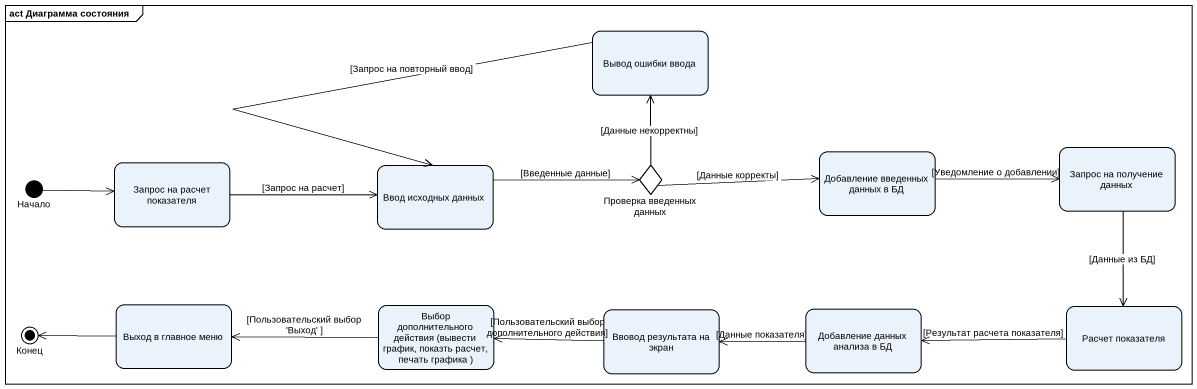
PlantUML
@startuml
mainframe act Диаграмма состояния
hide empty description
state "Вывод ошибки ввода" as Вывод_ошибки_ввода
state "Запрос на получение данных" as Запрос_на_получение_данных
state Начало <<start>>
state "Запрос на расчет показателя" as Запрос_на_расчет_показателя
state "Ввод исходных данных" as Ввод_исходных_данных
state "Проверка введенных данных" as Проверка_введенных_данных <<choice>>
state "Добавление введенных данных в БД" as Добавление_введенных_данных
state Конец <<end>>
state "Выход в главное меню" as Выход_в_главное_меню
state "Выбор дополнительного действия (вывести график, показть расчет, печать графика )" as Выбор_дополнительного
state "Ввовод результата на экран" as Ввовод_результата_на_экран
state "Добавление данных анализа в БД" as Добавление_данных_анализа_в
state "Расчет показателя" as Расчет_показателя
Вывод_ошибки_ввода --> Ввод_исходных_данных : [Запрос на повторный ввод]
Запрос_на_получение_данных --> Расчет_показателя : [Данные из БД]
Начало -right-> Запрос_на_расчет_показателя
Запрос_на_расчет_показателя -right-> Ввод_исходных_данных : [Запрос на расчет]
Ввод_исходных_данных -right-> Проверка_введенных_данных : [Введенные данные]
Проверка_введенных_данных -up-> Вывод_ошибки_ввода : [Данные некорректны]
Проверка_введенных_данных -right-> Добавление_введенных_данных : [Данные корректы]
Добавление_введенных_данных -right-> Запрос_на_получение_данных : [Уведомление о добавлении]
Выход_в_главное_меню -left-> Конец
Выбор_дополнительного -left-> Выход_в_главное_меню : [Пользовательский выбор 'Выход' ]
Ввовод_результата_на_экран -left-> Выбор_дополнительного : [Пользовательский выбор дополнительного действия]
Добавление_данных_анализа_в -left-> Ввовод_результата_на_экран : [Данные показателя]
Расчет_показателя -left-> Добавление_данных_анализа_в : [Результат расчета показателя]
@enduml
